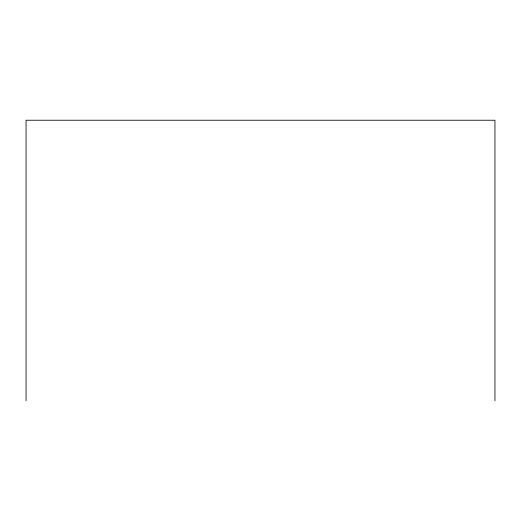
<?xml version="1.0" encoding="UTF-8"?>
<svg xmlns="http://www.w3.org/2000/svg" width="521" height="521" viewBox="0 0 521 521"><rect width="100%" height="100%" fill="white"/><g stroke="black" fill="none" stroke-linecap="round" stroke-linejoin="round"><path stroke-width="0.78" d="M494.95 400.766L494.95 120.234L26.05 120.234L26.05 400.766"/></g></svg>
